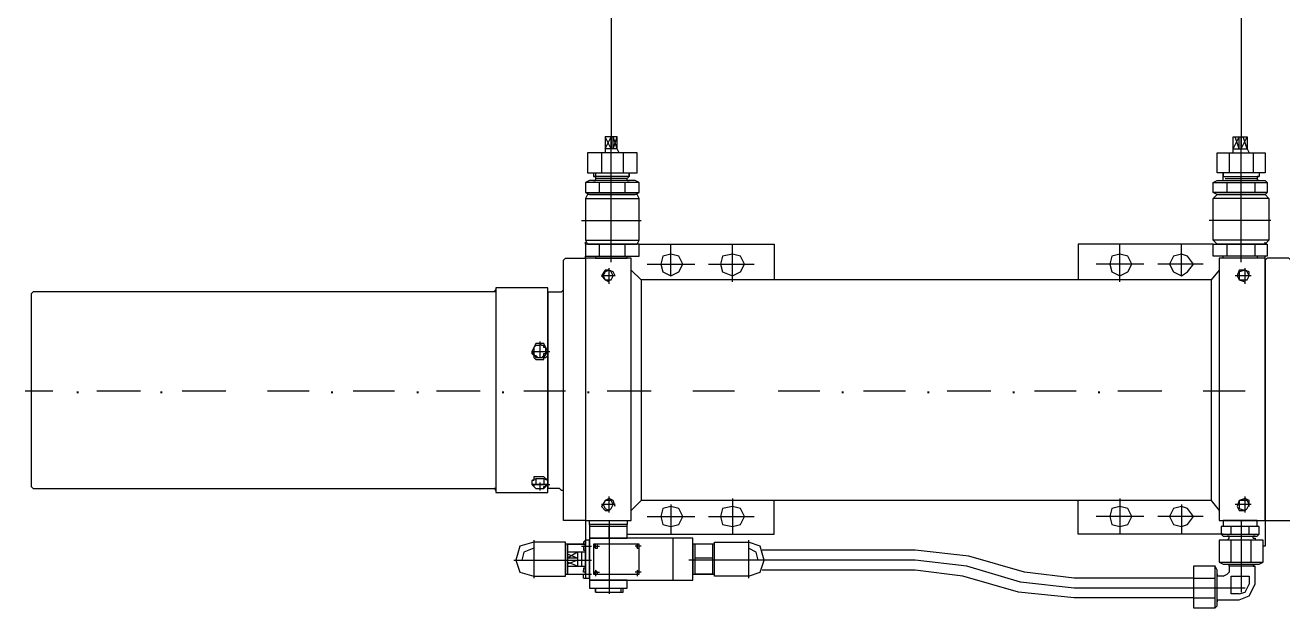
# Model space of a CAD drawing. Header units: inches. Extents: x -65 to 4788, y -4676 to 3369.
# Drawn here: x 1495 to 2504, y -2159 to -1692 of the extents above; entities that cross this region are included whole.
import ezdxf

# ---------------------------------------------------------------- set-up
doc = ezdxf.new("R2010")
doc.units = ezdxf.units.IN
doc.header["$MEASUREMENT"] = 0
doc.layers.get('0').update_dxf_attribs({"color": 250, "linetype": 'CONTINUOUS', "lineweight": 100})

msp = doc.modelspace()

# ---------------------------------------------------------------- hatches: boundary and pattern name
at = {"lineweight": -2}
for points in [[(1536.2, -1986.8), (1537.8, -1986.8), (1537.8, -1985.2), (1536.2, -1985.2)], [(1603.2, -1986.8), (1604.8, -1986.8), (1604.8, -1985.2), (1603.2, -1985.2)], [(1740.2, -1986.8), (1741.8, -1986.8), (1741.8, -1985.2), (1740.2, -1985.2)], [(1808.8, -1986.8), (1810.4, -1986.8), (1810.4, -1985.2), (1808.8, -1985.2)], [(1877.3, -1986.8), (1878.9, -1986.8), (1878.9, -1985.2), (1877.3, -1985.2)], [(1945.9, -1986.8), (1947.4, -1986.8), (1947.4, -1985.2), (1945.9, -1985.2)], [(2149.9, -1986.8), (2151.5, -1986.8), (2151.5, -1985.2), (2149.9, -1985.2)], [(2218.4, -1986.8), (2220, -1986.8), (2220, -1985.2), (2218.4, -1985.2)], [(2286.9, -1986.8), (2288.5, -1986.8), (2288.5, -1985.2), (2286.9, -1985.2)], [(2355.5, -1986.8), (2357.1, -1986.8), (2357.1, -1985.2), (2355.5, -1985.2)]]:
    msp.add_hatch(color=0, dxfattribs=at).paths.add_polyline_path(points)

# ---------------------------------------------------------------- linework, layer by layer
at = {"color": 0, "lineweight": -2}
for points in [[(2320.4, -1373.1), (2320.4, -1636.1), (1965, -1636.1), (1965, -1781.2)], [(2470.2, -1636.1), (2470.2, -1781.2)], [(1960.2, -1781.2), (1960.2, -1781.2)], [(1960.2, -1790.7), (1965, -1781.2)], [(1965, -1790.7), (1960.2, -1781.2)], [(1971.4, -1793.9), (1971.4, -1793.9), (1969.8, -1790.7), (1969.8, -1781.2), (1960.2, -1781.2), (1960.2, -1790.7), (1960.2, -1793.9), (1960.2, -1793.9)], [(1965, -1781.2), (1963.4, -1781.2)], [(1965, -1881.6), (1965, -1781.2)], [(1966.6, -1790.7), (1966.6, -1781.2), (1965, -1781.2), (1965, -1790.7)], [(1966.6, -1790.7), (1969.8, -1781.2)], [(1969.8, -1790.7), (1966.6, -1781.2)], [(1966.6, -1781.2), (1966.6, -1781.2)], [(1969.8, -1781.2), (1969.8, -1781.2)], [(2463.9, -1781.2), (2465.5, -1781.2)], [(2463.9, -1790.7), (2468.6, -1781.2)], [(2463.9, -1793.9), (2463.9, -1781.2), (2475, -1781.2), (2475, -1790.7), (2476.6, -1793.9), (2476.6, -1793.9)], [(2468.6, -1790.7), (2465.5, -1781.2)], [(2468.6, -1790.7), (2468.6, -1781.2), (2470.2, -1781.2), (2470.2, -1790.7)], [(2468.6, -1781.2), (2468.6, -1781.2)], [(2470.2, -1881.6), (2470.2, -1781.2)], [(2470.2, -1781.2), (2471.8, -1781.2)], [(2470.2, -1790.7), (2475, -1781.2)], [(2475, -1790.7), (2471.8, -1781.2)], [(2473.4, -1781.2), (2475, -1781.2)], [(1980.9, -1809.9), (1985.7, -1809.9), (1985.7, -1793.9), (1980.9, -1793.9), (1947.4, -1793.9), (1945.9, -1793.9), (1945.9, -1809.9), (1980.9, -1809.9)], [(1985.7, -1793.9), (1945.9, -1793.9)], [(1957, -1793.9), (1957, -1809.9)], [(1969.8, -1790.7), (1960.2, -1790.7)], [(1971.4, -1793.9), (1960.2, -1793.9)], [(1974.5, -1793.9), (1974.5, -1809.9)], [(2452.7, -1809.9), (2451.1, -1809.9), (2451.1, -1793.9), (2452.7, -1793.9), (2486.2, -1793.9), (2489.4, -1793.9), (2489.4, -1809.9), (2452.7, -1809.9)], [(2451.1, -1793.9), (2489.4, -1793.9)], [(2460.7, -1793.9), (2460.7, -1809.9)], [(2463.9, -1790.7), (2475, -1790.7)], [(2463.9, -1793.9), (2476.6, -1793.9)], [(2479.8, -1793.9), (2479.8, -1809.9)], [(1945.9, -1809.9), (1957, -1809.9)], [(1950.6, -1809.9), (1950.6, -1813), (1952.2, -1813), (1952.2, -1816.2)], [(1979.3, -1813), (1950.6, -1813)], [(1952.2, -1809.9), (1952.2, -1813)], [(1977.7, -1814.6), (1952.2, -1814.6)], [(1957, -1809.9), (1974.5, -1809.9)], [(1974.5, -1809.9), (1985.7, -1809.9)], [(1977.7, -1816.2), (1977.7, -1814.6), (1979.3, -1813), (1979.3, -1809.9)], [(1979.3, -1809.9), (1979.3, -1813)], [(2460.7, -1809.9), (2451.1, -1809.9)], [(2455.9, -1809.9), (2455.9, -1813)], [(2455.9, -1816.2), (2455.9, -1813), (2455.9, -1813), (2455.9, -1809.9)], [(2455.9, -1813), (2484.6, -1813)], [(2457.5, -1814.6), (2483, -1814.6)], [(2479.8, -1809.9), (2460.7, -1809.9)], [(2489.4, -1809.9), (2479.8, -1809.9)], [(2484.6, -1809.9), (2484.6, -1813), (2483, -1813), (2483, -1816.2)], [(2484.6, -1809.9), (2484.6, -1813)], [(1947.4, -1816.2), (1944.3, -1817.8), (1944.3, -1825.8), (1947.4, -1827.4), (1984.1, -1827.4), (1987.3, -1825.8), (1987.3, -1817.8), (1984.1, -1816.2), (1947.4, -1816.2)], [(1955.4, -1817.8), (1944.3, -1817.8)], [(1944.3, -1825.8), (1987.3, -1825.8)], [(1950.6, -1816.2), (1952.2, -1816.2), (1952.2, -1816.2)], [(1976.1, -1817.8), (1955.4, -1817.8)], [(1955.4, -1825.8), (1955.4, -1817.8)], [(1987.3, -1817.8), (1976.1, -1817.8)], [(1976.1, -1825.8), (1976.1, -1817.8)], [(1977.7, -1816.2), (1979.3, -1816.2), (1979.3, -1816.2)], [(2489.4, -1816.2), (2491, -1817.8), (2491, -1825.8), (2489.4, -1827.4), (2451.1, -1827.4), (2447.9, -1825.8), (2447.9, -1817.8), (2451.1, -1816.2), (2489.4, -1816.2)], [(2447.9, -1817.8), (2459.1, -1817.8)], [(2491, -1825.8), (2447.9, -1825.8)], [(2455.9, -1816.2), (2455.9, -1816.2)], [(2459.1, -1817.8), (2481.4, -1817.8)], [(2459.1, -1825.8), (2459.1, -1817.8)], [(2481.4, -1817.8), (2491, -1817.8)], [(2481.4, -1825.8), (2481.4, -1817.8)], [(2484.6, -1816.2), (2483, -1816.2), (2483, -1816.2)], [(1944.3, -1864), (1945.9, -1867.2), (1985.7, -1867.2), (1987.3, -1864), (1987.3, -1830.6), (1985.7, -1827.4), (1945.9, -1827.4), (1944.3, -1830.6), (1944.3, -1864)], [(1944.3, -1830.6), (1987.3, -1830.6)], [(2492.5, -1864), (2489.4, -1867.2), (2451.1, -1867.2), (2447.9, -1864), (2447.9, -1830.6), (2451.1, -1827.4), (2489.4, -1827.4), (2492.5, -1830.6), (2492.5, -1864)], [(2492.5, -1830.6), (2447.9, -1830.6)], [(1941.1, -1848.1), (1988.9, -1848.1)], [(2494.1, -1848.1), (2444.7, -1848.1)], [(1944.3, -1864), (1987.3, -1864)], [(1944.3, -1867.2), (1944.3, -1865.6)], [(2492.5, -1864), (2447.9, -1864)], [(2489.4, -1867.2), (2489.4, -1865.6)], [(1955.4, -1867.2), (1944.3, -1867.2)], [(1947.4, -1867.2), (1944.3, -1867.2), (1944.3, -1876.8), (1987.3, -1876.8), (1987.3, -1867.2), (1984.1, -1867.2), (1947.4, -1867.2)], [(1976.1, -1867.2), (1955.4, -1867.2)], [(1955.4, -1876.8), (1955.4, -1867.2)], [(1987.3, -1867.2), (1976.1, -1867.2)], [(1976.1, -1876.8), (1976.1, -1867.2)], [(1987.3, -1867.2), (2095.7, -1867.2), (2095.7, -1895.9)], [(2022.4, -1883.2), (2019.2, -1876.8), (2012.8, -1875.2), (2006.4, -1876.8), (2004.8, -1883.2), (2006.4, -1889.5), (2012.8, -1892.7), (2019.2, -1889.5), (2022.4, -1883.2)], [(2012.8, -1892.7), (2012.8, -1867.2)], [(2071.8, -1883.2), (2068.6, -1876.8), (2062.2, -1875.2), (2054.2, -1876.8), (2052.6, -1883.2), (2054.2, -1889.5), (2062.2, -1892.7), (2068.6, -1889.5), (2071.8, -1883.2)], [(2062.2, -1897.5), (2062.2, -1867.2)], [(2447.9, -1867.2), (2339.5, -1867.2), (2339.5, -1895.9)], [(2382.6, -1883.2), (2379.4, -1876.8), (2373, -1875.2), (2366.6, -1876.8), (2365, -1883.2), (2366.6, -1889.5), (2373, -1892.7), (2379.4, -1889.5), (2382.6, -1883.2)], [(2373, -1897.5), (2373, -1867.2)], [(2432, -1883.2), (2427.2, -1876.8), (2422.4, -1875.2), (2416, -1876.8), (2412.9, -1883.2), (2416, -1889.5), (2422.4, -1892.7), (2427.2, -1889.5), (2432, -1883.2)], [(2422.4, -1892.7), (2422.4, -1867.2)], [(2447.9, -1867.2), (2459.1, -1867.2)], [(2489.4, -1867.2), (2491, -1867.2), (2491, -1876.8), (2447.9, -1876.8), (2447.9, -1867.2), (2451.1, -1867.2), (2489.4, -1867.2)], [(2459.1, -1867.2), (2481.4, -1867.2)], [(2459.1, -1876.8), (2459.1, -1867.2)], [(2481.4, -1867.2), (2491, -1867.2)], [(2481.4, -1876.8), (2481.4, -1867.2)], [(1944.3, -2088.8), (1926.7, -2088.8), (1926.7, -1880), (1928.3, -1878.4), (1944.3, -1878.4), (1944.3, -1880), (1944.3, -2088.8), (1944.3, -2088.8)], [(1944.3, -1876.8), (1987.3, -1876.8)], [(1944.3, -1878.4), (1944.3, -1876.8)], [(1944.3, -2088.8), (1980.9, -2088.8), (1980.9, -1878.4), (1944.3, -1878.4), (1944.3, -2088.8)], [(1952.2, -1876.8), (1952.2, -1878.4), (1977.7, -1878.4), (1977.7, -1876.8)], [(1963.4, -1899.1), (1963.4, -1886.4)], [(1993.7, -1883.2), (2031.9, -1883.2)], [(2043.1, -1883.2), (2079.7, -1883.2)], [(2392.1, -1883.2), (2353.9, -1883.2)], [(2439.9, -1883.2), (2403.3, -1883.2)], [(2491, -1876.8), (2447.9, -1876.8)], [(2452.7, -2088.8), (2489.4, -2088.8), (2489.4, -1878.4), (2452.7, -1878.4), (2452.7, -2088.8)], [(2483, -1876.8), (2483, -1878.4), (2455.9, -1878.4), (2455.9, -1876.8)], [(2473.4, -1899.1), (2473.4, -1886.4)], [(2489.4, -1878.4), (2489.4, -1876.8)], [(2491, -2088.8), (2510.1, -2088.8), (2510.1, -1880), (2508.5, -1878.4), (2491, -1878.4), (2489.4, -1880), (2489.4, -2088.8), (2491, -2088.8)], [(1968.2, -1892.7), (1966.6, -1889.5), (1963.4, -1888), (1960.2, -1888), (1957, -1892.7), (1960.2, -1895.9), (1963.4, -1897.5)], [(1968.2, -1892.7), (1957, -1892.7)], [(1966.6, -1892.7), (1965, -1889.5), (1963.4, -1888), (1960.2, -1889.5), (1958.6, -1892.7), (1960.2, -1895.9), (1963.4, -1895.9), (1965, -1895.9), (1966.6, -1892.7)], [(1980.9, -1888), (1988.9, -1895.9), (1988.9, -2072.8), (1980.9, -2080.8)], [(2446.3, -1895.9), (1988.9, -1895.9)], [(2452.7, -1888), (2446.3, -1895.9), (2446.3, -2072.8), (2452.7, -2080.8)], [(2478.2, -1892.7), (2465.5, -1892.7)], [(2476.6, -1892.7), (2476.6, -1889.5), (2473.4, -1888), (2468.6, -1888), (2467, -1892.7), (2468.6, -1895.9), (2473.4, -1897.5)], [(2476.6, -1892.7), (2475, -1889.5), (2473.4, -1888), (2468.6, -1889.5), (2468.6, -1892.7), (2468.6, -1895.9), (2473.4, -1895.9), (2475, -1895.9), (2476.6, -1892.7)], [(1872.5, -1905.5), (1501.2, -1905.5), (1499.6, -1907.1), (1499.6, -2061.7), (1501.2, -2063.3), (1872.5, -2063.3)], [(1872.5, -1903.9), (1872.5, -1905.5), (1870.9, -1905.5), (1872.5, -1903.9)], [(1874.1, -2066.5), (1914, -2066.5), (1914, -1902.3), (1872.5, -1902.3), (1872.5, -2066.5), (1874.1, -2066.5)], [(1923.5, -2063.3), (1914, -2063.3), (1914, -1905.5), (1923.5, -1905.5)], [(1914, -2063.3), (1914, -1905.5)], [(1914, -2063.3), (1914, -2063.3), (1914, -1905.5), (1914, -1905.5), (1914, -2063.3)], [(1914, -2063.3), (1914, -2063.3), (1914, -1905.5), (1914, -1905.5), (1914, -2063.3)], [(1923.5, -1905.5), (1925.1, -1905.5), (1926.7, -1903.9)], [(1904.4, -1946.9), (1901.2, -1953.3), (1904.4, -1958.1), (1910.8, -1958.1), (1914, -1953.3), (1910.8, -1946.9), (1904.4, -1946.9)], [(1902.8, -1953.3), (1902.8, -1953.3), (1902.8, -1954.9), (1902.8, -1956.5), (1904.4, -1956.5), (1906, -1958.1), (1907.6, -1958.1), (1909.2, -1958.1), (1910.8, -1956.5), (1910.8, -1956.5), (1910.8, -1954.9), (1912.4, -1954.9), (1912.4, -1950.1), (1910.8, -1950.1), (1910.8, -1948.5), (1909.2, -1948.5), (1907.6, -1946.9), (1907.6, -1946.9), (1907.6, -1948.5), (1904.4, -1948.5), (1902.8, -1950.1), (1902.8, -1950.1), (1902.8, -1950.1), (1902.8, -1953.3)], [(1907.6, -1945.3), (1907.6, -1958.1)], [(1901.2, -1953.3), (1901.2, -1954.9), (1902.8, -1956.5), (1902.8, -1958.1), (1902.8, -1958.1), (1902.8, -1958.1), (1904.4, -1959.7), (1910.8, -1959.7), (1910.8, -1958.1), (1912.4, -1958.1), (1912.4, -1958.1), (1914, -1956.5), (1914, -1953.3)], [(1901.2, -1953.3), (1904.4, -1958.1), (1910.8, -1958.1), (1914, -1953.3)], [(1901.2, -1953.3), (1915.6, -1953.3)], [(1901.2, -1953.3), (1901.2, -1953.3)], [(1914, -1953.3), (1914, -1953.3)], [(1904.4, -1958.1), (1904.4, -1958.1)], [(1910.8, -1958.1), (1910.8, -1958.1)], [(1517.1, -1985.2), (1494.8, -1985.2)], [(1587.2, -1985.2), (1552.2, -1985.2)], [(1655.8, -1985.2), (1620.7, -1985.2)], [(1722.7, -1985.2), (1689.2, -1985.2)], [(1791.2, -1985.2), (1757.8, -1985.2)], [(1859.8, -1985.2), (1824.7, -1985.2)], [(1928.3, -1985.2), (1894.9, -1985.2)], [(1996.9, -1985.2), (1961.8, -1985.2)], [(2063.8, -1985.2), (2030.3, -1985.2)], [(2132.3, -1985.2), (2098.9, -1985.2)], [(2200.9, -1985.2), (2167.4, -1985.2)], [(2269.4, -1985.2), (2234.3, -1985.2)], [(2337.9, -1985.2), (2304.5, -1985.2)], [(2406.5, -1985.2), (2371.4, -1985.2)], [(2473.4, -1985.2), (2439.9, -1985.2)], [(1914, -2056.9), (1914, -2056.9), (1912.4, -2055.3), (1912.4, -2055.3), (1910.8, -2053.7), (1902.8, -2053.7), (1902.8, -2055.3), (1902.8, -2055.3), (1902.8, -2056.9), (1901.2, -2056.9), (1901.2, -2056.9)], [(1914, -2056.9), (1910.8, -2055.3), (1904.4, -2055.3), (1901.2, -2056.9)], [(1901.2, -2056.9), (1901.2, -2060.1)], [(1904.4, -2055.3), (1904.4, -2060.1)], [(1910.8, -2055.3), (1910.8, -2060.1)], [(1914, -2056.9), (1914, -2060.1)], [(1872.5, -2064.9), (1872.5, -2063.3), (1870.9, -2063.3), (1872.5, -2064.9)], [(1904.4, -2060.1), (1901.2, -2060.1), (1904.4, -2063.3), (1910.8, -2063.3), (1914, -2060.1), (1910.8, -2060.1), (1904.4, -2060.1)], [(1901.2, -2060.1), (1915.6, -2060.1)], [(1902.8, -2060.1), (1902.8, -2061.7), (1902.8, -2061.7), (1902.8, -2061.7), (1904.4, -2063.3), (1907.6, -2063.3), (1910.8, -2063.3), (1910.8, -2061.7), (1912.4, -2061.7), (1912.4, -2060.1), (1910.8, -2060.1), (1907.6, -2060.1), (1902.8, -2060.1), (1902.8, -2060.1), (1902.8, -2060.1), (1902.8, -2060.1)], [(1902.8, -2060.1), (1902.8, -2061.7), (1902.8, -2061.7), (1902.8, -2061.7), (1904.4, -2063.3), (1907.6, -2063.3), (1910.8, -2063.3), (1910.8, -2061.7), (1912.4, -2061.7), (1912.4, -2060.1), (1910.8, -2060.1), (1907.6, -2060.1), (1902.8, -2060.1), (1902.8, -2060.1), (1902.8, -2060.1), (1902.8, -2060.1)], [(1907.6, -2058.5), (1907.6, -2064.9)], [(1926.7, -2064.9), (1925.1, -2064.9), (1923.5, -2063.3)], [(1968.2, -2077.6), (1966.6, -2072.8), (1963.4, -2071.2), (1960.2, -2072.8), (1957, -2077.6), (1960.2, -2080.8), (1963.4, -2080.8)], [(1968.2, -2076), (1957, -2076)], [(1966.6, -2076), (1965, -2072.8), (1963.4, -2072.8), (1960.2, -2072.8), (1958.6, -2076), (1960.2, -2079.2), (1963.4, -2080.8), (1965, -2079.2), (1966.6, -2076)], [(1963.4, -2082.4), (1963.4, -2069.6)], [(1977.7, -2099.9), (2095.7, -2099.9), (2095.7, -2072.8)], [(2446.3, -2072.8), (1988.9, -2072.8)], [(2022.4, -2085.6), (2019.2, -2079.2), (2012.8, -2077.6), (2006.4, -2079.2), (2004.8, -2085.6), (2006.4, -2092), (2012.8, -2093.6), (2019.2, -2092), (2022.4, -2085.6)], [(2012.8, -2076), (2012.8, -2099.9)], [(2071.8, -2085.6), (2068.6, -2079.2), (2062.2, -2077.6), (2054.2, -2079.2), (2052.6, -2085.6), (2054.2, -2092), (2062.2, -2093.6), (2068.6, -2092), (2071.8, -2085.6)], [(2062.2, -2071.2), (2062.2, -2099.9)], [(2455.9, -2099.9), (2339.5, -2099.9), (2339.5, -2072.8)], [(2382.6, -2085.6), (2379.4, -2079.2), (2373, -2077.6), (2366.6, -2079.2), (2365, -2085.6), (2366.6, -2092), (2373, -2093.6), (2379.4, -2092), (2382.6, -2085.6)], [(2373, -2071.2), (2373, -2099.9)], [(2432, -2085.6), (2427.2, -2079.2), (2422.4, -2077.6), (2416, -2079.2), (2412.9, -2085.6), (2416, -2092), (2422.4, -2093.6), (2427.2, -2092), (2432, -2085.6)], [(2422.4, -2076), (2422.4, -2099.9)], [(2478.2, -2076), (2465.5, -2076)], [(2476.6, -2077.6), (2476.6, -2072.8), (2473.4, -2071.2), (2468.6, -2072.8), (2467, -2077.6), (2468.6, -2080.8), (2473.4, -2080.8)], [(2476.6, -2076), (2475, -2072.8), (2473.4, -2072.8), (2468.6, -2072.8), (2468.6, -2076), (2468.6, -2079.2), (2473.4, -2080.8), (2475, -2079.2), (2476.6, -2076)], [(2473.4, -2082.4), (2473.4, -2069.6)], [(1993.7, -2085.6), (2031.9, -2085.6)], [(2043.1, -2085.6), (2079.7, -2085.6)], [(2392.1, -2085.6), (2353.9, -2085.6)], [(2439.9, -2085.6), (2403.3, -2085.6)], [(1944.3, -2088.8), (1944.3, -2104.7)], [(1947.4, -2092), (1947.4, -2088.8), (1977.7, -2088.8), (1977.7, -2092)], [(1947.4, -2103.1), (1977.7, -2103.1), (1977.7, -2092), (1947.4, -2092), (1947.4, -2103.1)], [(1977.7, -2093.6), (1947.4, -2093.6)], [(1963.4, -2088.8), (1963.4, -2147.7)], [(1963.4, -2103.1), (1963.4, -2093.6)], [(2462.3, -2093.6), (2454.3, -2093.6)], [(2455.9, -2093.6), (2454.3, -2093.6), (2454.3, -2099.9), (2455.9, -2101.5), (2483, -2101.5), (2484.6, -2099.9), (2484.6, -2093.6), (2455.9, -2093.6)], [(2483, -2093.6), (2483, -2088.8), (2455.9, -2088.8), (2455.9, -2093.6)], [(2476.6, -2093.6), (2462.3, -2093.6)], [(2462.3, -2099.9), (2462.3, -2093.6)], [(2470.2, -2088.8), (2470.2, -2146.2)], [(2484.6, -2093.6), (2476.6, -2093.6)], [(2476.6, -2099.9), (2476.6, -2093.6)], [(2489.4, -2088.8), (2489.4, -2109.5), (2487.8, -2109.5)], [(1902.8, -2106.3), (1891.7, -2109.5), (1888.5, -2120.7), (1891.7, -2130.2), (1902.8, -2133.4)], [(1902.8, -2104.7), (1902.8, -2135)], [(1902.8, -2133.4), (1928.3, -2133.4), (1928.3, -2106.3), (1902.8, -2106.3)], [(1942.7, -2107.9), (1928.3, -2107.9), (1928.3, -2131.8), (1942.7, -2131.8)], [(1929.9, -2107.9), (1944.3, -2107.9)], [(1929.9, -2107.9), (1929.9, -2119.1)], [(1944.3, -2104.7), (1942.7, -2106.3), (1942.7, -2106.3)], [(1942.7, -2106.3), (1942.7, -2107.9), (1944.3, -2107.9)], [(1944.3, -2107.9), (1944.3, -2109.5), (1942.7, -2109.5), (1942.7, -2111.1)], [(1944.3, -2135), (1947.4, -2135), (1947.4, -2104.7), (1944.3, -2104.7), (1944.3, -2135)], [(1944.3, -2112.7), (1944.3, -2112.7), (1944.3, -2104.7), (1944.3, -2104.7)], [(1944.3, -2131.8), (1944.3, -2107.9)], [(1947.4, -2136.6), (2030.3, -2136.6), (2030.3, -2103.1), (1947.4, -2103.1), (1947.4, -2136.6)], [(1947.4, -2103.1), (1963.4, -2103.1)], [(1950.6, -2131.8), (1987.3, -2131.8), (1987.3, -2107.9), (1950.6, -2107.9), (1950.6, -2131.8)], [(1953.8, -2109.5), (1953.8, -2107.9), (1952.2, -2107.9), (1950.6, -2109.5), (1952.2, -2111.1), (1953.8, -2111.1), (1953.8, -2109.5)], [(1952.2, -2111.1), (1952.2, -2107.9)], [(1963.4, -2103.1), (1977.7, -2103.1)], [(1987.3, -2109.5), (1987.3, -2107.9), (1985.7, -2107.9), (1985.7, -2111.1), (1987.3, -2111.1), (1987.3, -2109.5)], [(1985.7, -2111.1), (1985.7, -2107.9)], [(2014.4, -2103.1), (2014.4, -2136.6)], [(2031.9, -2107.9), (2030.3, -2107.9), (2030.3, -2109.5), (2030.3, -2131.8), (2031.9, -2131.8)], [(2030.3, -2107.9), (2030.3, -2131.8)], [(2031.9, -2131.8), (2047.9, -2131.8), (2047.9, -2107.9), (2031.9, -2107.9), (2031.9, -2131.8)], [(2046.3, -2107.9), (2031.9, -2107.9)], [(2046.3, -2107.9), (2046.3, -2131.8)], [(2075, -2133.4), (2047.9, -2133.4), (2047.9, -2106.3), (2075, -2106.3)], [(2075, -2104.7), (2075, -2135)], [(2075, -2133.4), (2084.5, -2130.2), (2087.7, -2120.7), (2084.5, -2109.5), (2075, -2106.3)], [(2455.9, -2104.7), (2452.7, -2104.7), (2452.7, -2122.2), (2455.9, -2123.8), (2484.6, -2123.8), (2487.8, -2122.2), (2487.8, -2104.7), (2455.9, -2104.7)], [(2462.3, -2104.7), (2452.7, -2104.7)], [(2454.3, -2099.9), (2484.6, -2099.9)], [(2460.7, -2101.5), (2459.1, -2101.5)], [(2459.1, -2104.7), (2460.7, -2103.1), (2460.7, -2103.1)], [(2460.7, -2103.1), (2460.7, -2101.5)], [(2478.2, -2104.7), (2462.3, -2104.7)], [(2462.3, -2122.2), (2462.3, -2104.7)], [(2487.8, -2104.7), (2478.2, -2104.7)], [(2478.2, -2122.2), (2478.2, -2104.7)], [(2479.8, -2103.1), (2479.8, -2101.5)], [(2481.4, -2101.5), (2479.8, -2101.5)], [(2479.8, -2103.1), (2481.4, -2103.1), (2481.4, -2104.7)], [(1902.8, -2111.1), (1894.9, -2114.3), (1893.3, -2120.7)], [(1937.9, -2114.3), (1929.9, -2119.1)], [(1944.3, -2114.3), (1929.9, -2114.3), (1929.9, -2125.4), (1944.3, -2125.4)], [(1929.9, -2114.3), (1929.9, -2115.9)], [(1937.9, -2119.1), (1929.9, -2115.9)], [(1929.9, -2117.5), (1929.9, -2119.1)], [(1937.9, -2114.3), (1937.9, -2125.4)], [(1941.1, -2109.5), (1949, -2109.5)], [(1941.1, -2114.3), (1941.1, -2125.4)], [(1942.7, -2111.1), (1942.7, -2112.7), (1944.3, -2112.7)], [(1950.6, -2109.5), (1955.4, -2109.5)], [(1988.9, -2109.5), (1984.1, -2109.5)], [(2082.9, -2120.7), (2081.3, -2114.3), (2075, -2111.1)], [(2432, -2135), (2336.3, -2135), (2296.5, -2130.2), (2251.9, -2117.5), (2208.8, -2112.7), (2086.1, -2112.7)], [(1886.9, -2120.7), (1949, -2120.7)], [(1928.3, -2120.7), (1949, -2120.7)], [(1937.9, -2119.1), (1929.9, -2119.1), (1929.9, -2120.7), (1937.9, -2120.7)], [(1937.9, -2120.7), (1929.9, -2123.8)], [(1929.9, -2120.7), (1929.9, -2122.2)], [(1929.9, -2122.2), (1929.9, -2131.8)], [(1937.9, -2125.4), (1929.9, -2122.2)], [(1929.9, -2123.8), (1929.9, -2125.4)], [(1944.3, -2127), (1942.7, -2127), (1942.7, -2128.6)], [(1944.3, -2131.8), (1944.3, -2130.2), (1942.7, -2130.2), (1942.7, -2128.6)], [(1944.3, -2127), (1944.3, -2127), (1944.3, -2135), (1944.3, -2135)], [(1953.8, -2130.2), (1953.8, -2130.2), (1952.2, -2128.6), (1952.2, -2130.2), (1950.6, -2130.2), (1952.2, -2131.8), (1953.8, -2131.8), (1953.8, -2130.2)], [(1952.2, -2128.6), (1952.2, -2133.4)], [(1987.3, -2130.2), (1987.3, -2130.2), (1985.7, -2128.6), (1985.7, -2130.2), (1985.7, -2131.8), (1987.3, -2131.8), (1987.3, -2130.2)], [(1985.7, -2128.6), (1985.7, -2133.4)], [(2090.9, -2120.7), (2027.1, -2120.7)], [(2046.3, -2119.1), (2031.9, -2119.1)], [(2046.3, -2120.7), (2031.9, -2120.7)], [(2432, -2150.9), (2336.3, -2150.9), (2291.7, -2146.2), (2247.1, -2133.4), (2208.8, -2128.6), (2086.1, -2128.6)], [(2473.4, -2143), (2336.3, -2143), (2293.3, -2138.2), (2250.3, -2125.4), (2208.8, -2120.7), (2090.9, -2120.7)], [(2451.1, -2128.6), (2449.5, -2125.4), (2432, -2125.4), (2432, -2158.9), (2449.5, -2158.9), (2451.1, -2157.3), (2451.1, -2128.6)], [(2432, -2125.4), (2432, -2158.9)], [(2449.5, -2135), (2449.5, -2125.4)], [(2452.7, -2122.2), (2487.8, -2122.2)], [(2460.7, -2125.4), (2460.7, -2125.4), (2460.7, -2123.8)], [(2460.7, -2123.8), (2460.7, -2123.8)], [(2481.4, -2139.8), (2481.4, -2125.4), (2460.7, -2125.4), (2460.7, -2130.2)], [(2479.8, -2123.8), (2479.8, -2125.4), (2481.4, -2125.4)], [(2479.8, -2123.8), (2479.8, -2123.8)], [(1929.9, -2131.8), (1944.3, -2131.8)], [(1941.1, -2131.8), (1949, -2131.8)], [(1942.7, -2135), (1942.7, -2131.8), (1944.3, -2131.8)], [(1942.7, -2135), (1942.7, -2135), (1944.3, -2135)], [(1977.7, -2136.6), (1947.4, -2136.6)], [(1947.4, -2143), (1977.7, -2143), (1977.7, -2136.6), (1947.4, -2136.6), (1947.4, -2143)], [(1950.6, -2130.2), (1955.4, -2130.2)], [(1963.4, -2136.6), (1963.4, -2143)], [(1988.9, -2130.2), (1984.1, -2130.2)], [(2046.3, -2131.8), (2031.9, -2131.8)], [(2432, -2135), (2449.5, -2135)], [(2449.5, -2150.9), (2449.5, -2135)], [(2451.1, -2131.8), (2451.1, -2133.4)], [(2455.9, -2133.4), (2451.1, -2133.4)], [(2451.1, -2152.5), (2451.1, -2133.4)], [(2455.9, -2133.4), (2459.1, -2131.8), (2460.7, -2130.2)], [(2462.3, -2147.7), (2462.3, -2133.4), (2476.6, -2133.4), (2476.6, -2139.8)], [(1947.4, -2143), (1963.4, -2143)], [(1952.2, -2143), (1952.2, -2146.2), (1974.5, -2146.2), (1974.5, -2143)], [(1952.2, -2146.2), (1952.2, -2143)], [(1952.2, -2146.2), (1974.5, -2146.2)], [(1963.4, -2143), (1977.7, -2143)], [(1972.9, -2146.2), (1972.9, -2143)], [(2468.6, -2147.7), (2462.3, -2147.7)], [(2468.6, -2152.5), (2476.6, -2149.3), (2481.4, -2139.8)], [(2468.6, -2147.7), (2473.4, -2146.2), (2476.6, -2139.8)], [(2432, -2150.9), (2449.5, -2150.9)], [(2449.5, -2158.9), (2449.5, -2150.9)], [(2451.1, -2152.5), (2451.1, -2154.1)], [(2451.1, -2152.5), (2468.6, -2152.5)]]:
    msp.add_lwpolyline(points, dxfattribs=at)

doc.saveas('drawing.dxf')
